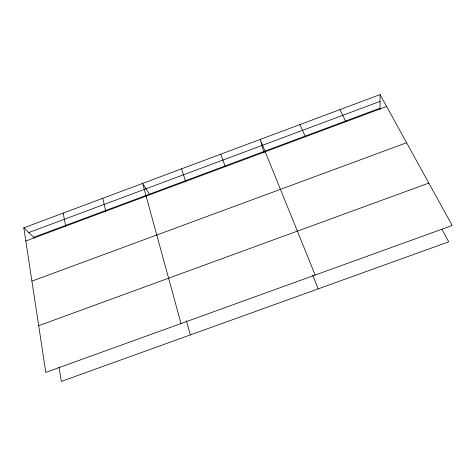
<?xml version="1.0" encoding="UTF-8"?>
<svg xmlns="http://www.w3.org/2000/svg" width="476" height="476" viewBox="0 0 476 476"><rect width="100%" height="100%" fill="white"/><g stroke="black" fill="none" stroke-linecap="round" stroke-linejoin="round"><path stroke-width="0.71" d="M380.062 109.593L380.074 94.605L23.8 227.831L45.803 372.416L452.2 225.511L380.074 94.605M28.78 232.562L380.068 101.388M33.772 237.292L380.062 108.171M25.805 241.011L386.625 106.487M31.91 281.132L406.599 142.746M38.693 325.685L428.828 183.087M23.8 227.831L34.819 238.286M149.351 194.196L142.645 183.391L181.017 323.537M442.037 229.438L448.719 241.826L61.339 381.395L58.964 366.889M339.87 109.641L345.891 121.672M299.922 124.575L305.425 136.761M315.142 275.057L260.229 139.42L263.996 152.855M312.696 275.164L318.206 288.849M220.787 154.17L225.273 166.642M181.594 168.825L185.58 181.439M186.425 320.812L190.358 334.914M102.774 198.302L105.767 211.195M63.159 213.117L65.652 226.154"/></g></svg>
